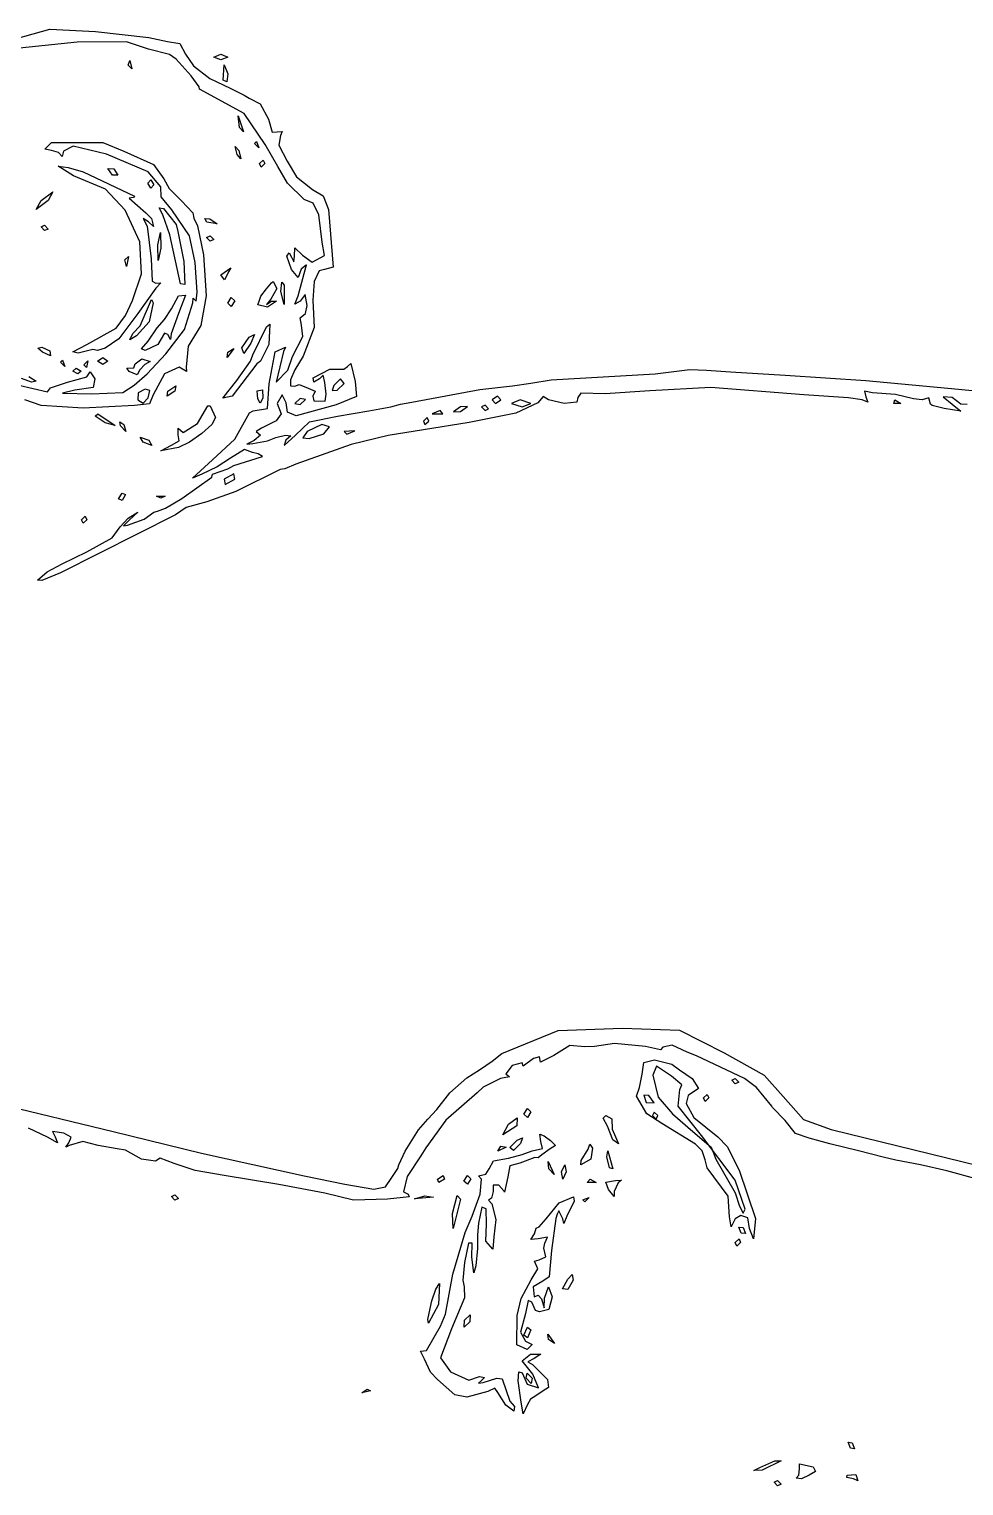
# Model space of a CAD drawing. Extents: x -2 to 136, y 0 to 93.
# Drawn here: x 62.65 to 80.96, y 64.4 to 92.91 of the extents above; entities that cross this region are included whole.
import ezdxf

# ---------------------------------------------------------------- set-up
doc = ezdxf.new("R2010")
doc.units = 0

msp = doc.modelspace()

# ---------------------------------------------------------------- linework, layer by layer
at = {"layer": 'Image'}
for p, q in [((61.813846, 92.563219), (63.056143, 92.91067)), ((63.056143, 92.91067), (63.953354, 92.861881)), ((63.953354, 92.861881), (64.995277, 92.744803)), ((64.995277, 92.744803), (65.357986, 92.671672)), ((65.357986, 92.671672), (65.601578, 92.626352)), ((63.594143, 92.658443), (62.341224, 92.52594)), ((64.559369, 92.66511), (63.594143, 92.658443)), ((64.98626, 92.518664), (64.559369, 92.66511)), ((65.402425, 92.417117), (64.98626, 92.518664)), ((65.532711, 92.321417), (65.402425, 92.417117)), ((65.601578, 92.626352), (65.713273, 92.417778)), ((65.713273, 92.417778), (65.86856, 92.192618)), ((66.265429, 92.36383), (66.403459, 92.418043)), ((66.403459, 92.418043), (66.541495, 92.36383)), ((64.590484, 92.205477), (64.620662, 92.295991)), ((64.663403, 92.132558), (64.590484, 92.205477)), ((64.590484, 92.205477), (64.590484, 92.205477)), ((64.620662, 92.295991), (64.663403, 92.132558)), ((65.822832, 91.999578), (65.532711, 92.321417)), ((65.86856, 92.192618), (66.188004, 91.944598)), ((66.403459, 92.30959), (66.265429, 92.36383)), ((66.265429, 92.36383), (66.265429, 92.36383)), ((66.541495, 92.36383), (66.403459, 92.30959)), ((66.44947, 91.911922), (66.472489, 92.211007)), ((66.472489, 92.211007), (66.541505, 92.038446)), ((65.978235, 91.78397), (65.822832, 91.999578)), ((66.188004, 91.944598), (66.590363, 91.755368)), ((66.449481, 91.911922), (66.44947, 91.911922)), ((66.524019, 91.878902), (66.449481, 91.911922)), ((66.541505, 92.038446), (66.524019, 91.878902)), ((65.989374, 91.738144), (65.978235, 91.78397)), ((66.86204, 91.259751), (65.989374, 91.738144)), ((66.590363, 91.755368), (66.864786, 91.616277)), ((66.864786, 91.616277), (66.961909, 91.559497)), ((66.961909, 91.559497), (67.178478, 91.447572)), ((67.276136, 90.650761), (66.86204, 91.259751)), ((67.178478, 91.447572), (67.337739, 91.149076)), ((66.771809, 90.985961), (66.746277, 91.211677)), ((66.746277, 91.211677), (66.849686, 90.89968)), ((66.771814, 90.985961), (66.771809, 90.985961)), ((66.849686, 90.89968), (66.771814, 90.985961)), ((67.337739, 91.149076), (67.407908, 90.893072)), ((62.956677, 90.560151), (63.089631, 90.691983)), ((63.089631, 90.691983), (64.091554, 90.691983)), ((64.091554, 90.691983), (64.50565, 90.523417)), ((67.063551, 90.672403), (67.102188, 90.711033)), ((67.102188, 90.711033), (67.149313, 90.587287)), ((67.407908, 90.893072), (67.507702, 90.899918)), ((67.507702, 90.899918), (67.606669, 90.907327)), ((67.57331, 90.830942), (67.54062, 90.640276)), ((67.606669, 90.907327), (67.57331, 90.830942)), ((63.090689, 90.534582), (62.956677, 90.560151)), ((63.228725, 90.493625), (63.090689, 90.534582)), ((63.295575, 90.416552), (63.228725, 90.493625)), ((63.3227, 90.520083), (63.295575, 90.416552)), ((63.510762, 90.620955), (63.3227, 90.520083)), ((64.165611, 90.460049), (63.510762, 90.620955)), ((64.981333, 90.117153), (64.165611, 90.460049)), ((64.50565, 90.523417), (65.089015, 90.260557)), ((66.722562, 90.453752), (66.68428, 90.610508)), ((66.68428, 90.610508), (66.756968, 90.532174)), ((66.797902, 90.373901), (66.722562, 90.453752)), ((66.722562, 90.453752), (66.722562, 90.453752)), ((66.756968, 90.532174), (66.797902, 90.373901)), ((67.149313, 90.587287), (67.063551, 90.672403)), ((67.063551, 90.672403), (67.063551, 90.672403)), ((67.524188, 90.220628), (67.276136, 90.650761)), ((67.54062, 90.640276), (67.701969, 90.324318)), ((63.520277, 90.037642), (63.221139, 90.227692)), ((63.221139, 90.227692), (63.412679, 90.205203)), ((63.412679, 90.205203), (63.711819, 90.11924)), ((63.711819, 90.11924), (64.712559, 89.643811)), ((64.281204, 90.052194), (64.194937, 90.185703)), ((64.194937, 90.185703), (64.306676, 90.176707)), ((64.306676, 90.176707), (64.390614, 90.05067)), ((65.230203, 89.822933), (64.981333, 90.117153)), ((65.089015, 90.260557), (65.286668, 89.97954)), ((67.16264, 90.278545), (67.235729, 90.347548)), ((67.193078, 90.209516), (67.16264, 90.278545)), ((67.16264, 90.278545), (67.16264, 90.278545)), ((67.266166, 90.278545), (67.193078, 90.209516)), ((67.235729, 90.347548), (67.266166, 90.278545)), ((67.707808, 89.897995), (67.524188, 90.220628)), ((67.701969, 90.324318), (67.888008, 90.02227)), ((64.146571, 89.778245), (63.520277, 90.037642)), ((64.390614, 90.05067), (64.281197, 90.052247)), ((64.281197, 90.052247), (64.281204, 90.052194)), ((64.977124, 89.895932), (65.034636, 89.960887)), ((65.034636, 89.795443), (64.977124, 89.895932)), ((64.977124, 89.895932), (64.977124, 89.895932)), ((65.034636, 89.960887), (65.092149, 89.860398)), ((65.092149, 89.860398), (65.034636, 89.795443)), ((65.233828, 89.626269), (65.230203, 89.822933)), ((65.286668, 89.97954), (65.390191, 89.794411)), ((68.036442, 89.575628), (67.707808, 89.897995)), ((67.888008, 90.02227), (68.199483, 89.769726)), ((63.021657, 89.553905), (62.790549, 89.381344)), ((62.790549, 89.381344), (62.883622, 89.553905)), ((62.883622, 89.553905), (63.114735, 89.72644)), ((62.883622, 89.553905), (62.883622, 89.553905)), ((63.114735, 89.72644), (63.021657, 89.553905)), ((64.531332, 89.364543), (64.146571, 89.778245)), ((64.695309, 89.616982), (64.609041, 89.603224)), ((64.609041, 89.603224), (64.934915, 89.312394)), ((64.712559, 89.643811), (64.695309, 89.616982)), ((65.445991, 89.371925), (65.233828, 89.626269)), ((65.390191, 89.794411), (65.636063, 89.552847)), ((65.636063, 89.552847), (65.858201, 89.311759)), ((68.212046, 89.503988), (68.036442, 89.575628)), ((68.199483, 89.769726), (68.410387, 89.650931)), ((68.410387, 89.650931), (68.5153, 89.381582)), ((64.819419, 88.747959), (64.531332, 89.364543)), ((64.934915, 89.312394), (65.050263, 89.203227)), ((65.271152, 89.277707), (65.195423, 89.414169)), ((65.195423, 89.414169), (65.281709, 89.40087)), ((65.408783, 88.882949), (65.271152, 89.277707)), ((65.281709, 89.40087), (65.528695, 89.085832)), ((65.794231, 88.861865), (65.445991, 89.371925)), ((65.858201, 89.311759), (65.876643, 89.20881)), ((68.323453, 89.277151), (68.212046, 89.503988)), ((68.390647, 88.74227), (68.323453, 89.277151)), ((68.5153, 89.381582), (68.602395, 88.248744)), ((62.883622, 89.04035), (62.952643, 89.070777)), ((62.952643, 88.967245), (62.883622, 89.04035)), ((62.883622, 89.04035), (62.883622, 89.04035)), ((62.952643, 89.070777), (63.021657, 88.997699)), ((63.021657, 88.997699), (62.952643, 88.967245)), ((64.986435, 89.135785), (64.885105, 89.201348)), ((64.885105, 89.201348), (64.965511, 89.052547)), ((64.965511, 89.052547), (65.042711, 88.415934)), ((65.084641, 89.04835), (64.986435, 89.135785)), ((65.050263, 89.203227), (65.084641, 89.04835)), ((65.528695, 89.085832), (65.563443, 88.947031)), ((65.876643, 89.20881), (65.947821, 89.063395)), ((65.947821, 89.063395), (66.062486, 88.49343)), ((66.131904, 89.134356), (66.093447, 89.206462)), ((66.093447, 89.206462), (66.192465, 89.195342)), ((66.334445, 89.097235), (66.131904, 89.134356)), ((66.131904, 89.134356), (66.131904, 89.134356)), ((66.192465, 89.195342), (66.334445, 89.097235)), ((64.850444, 88.118503), (64.819419, 88.747959)), ((65.16823, 88.687793), (65.225586, 88.929357)), ((65.175291, 88.380665), (65.16823, 88.687793)), ((65.225586, 88.929357), (65.23265, 88.622229)), ((65.612623, 87.927461), (65.408783, 88.882949)), ((65.563443, 88.947031), (65.681828, 88.363414)), ((65.901733, 88.340951), (65.794231, 88.861865)), ((66.127396, 88.833287), (66.19641, 88.863741)), ((66.19641, 88.760209), (66.127396, 88.833287)), ((66.127396, 88.833287), (66.127396, 88.833287)), ((66.19641, 88.863741), (66.265429, 88.790636)), ((66.265429, 88.790636), (66.19641, 88.760209)), ((68.437631, 88.478614), (68.390647, 88.74227)), ((64.527904, 88.392677), (64.594823, 88.459616)), ((64.594823, 88.459616), (64.555058, 88.264592)), ((65.042711, 88.415934), (65.057839, 87.977956)), ((65.23265, 88.622229), (65.175291, 88.380665)), ((66.062486, 88.49343), (66.117627, 87.689865)), ((67.696635, 88.46676), (67.740653, 88.533627)), ((67.786913, 88.203791), (67.696635, 88.46676)), ((67.740653, 88.533627), (67.790999, 88.444006)), ((67.790999, 88.444006), (67.835572, 88.357352)), ((67.835572, 88.357352), (67.847947, 88.468877)), ((67.847947, 88.468877), (67.852816, 88.626859)), ((67.852816, 88.626859), (68.003863, 88.486128)), ((68.003863, 88.486128), (68.193659, 88.350264)), ((68.193659, 88.350264), (68.437631, 88.478614)), ((64.555058, 88.264592), (64.527904, 88.392677)), ((64.527904, 88.392677), (64.527904, 88.392677)), ((64.674174, 87.600965), (64.850444, 88.118503)), ((65.681828, 88.363414), (65.700353, 87.912194)), ((65.943603, 87.759424), (65.901733, 88.340951)), ((66.403459, 88.100524), (66.597848, 88.240092)), ((66.558317, 88.158283), (66.510628, 88.064197)), ((66.597848, 88.240092), (66.558317, 88.158283)), ((67.919456, 88.050968), (67.786913, 88.203791)), ((67.91926, 87.688198), (68.080402, 88.299015)), ((67.978284, 88.210009), (67.919456, 88.050968)), ((68.080402, 88.299015), (67.978284, 88.210009)), ((68.33287, 88.182519), (68.232617, 87.969794)), ((68.436398, 88.205802), (68.33287, 88.182519)), ((68.602395, 88.248744), (68.436398, 88.205802)), ((65.132508, 87.840281), (64.778319, 87.344108)), ((65.057839, 87.977956), (65.134842, 87.938838)), ((65.23019, 87.947834), (65.132508, 87.840281)), ((65.134842, 87.938838), (65.23019, 87.947834)), ((65.700353, 87.912194), (65.612621, 87.927461)), ((65.612621, 87.927461), (65.612623, 87.927461)), ((66.476553, 88.001068), (66.403459, 88.100524)), ((66.403459, 88.100524), (66.403459, 88.100524)), ((66.510628, 88.064197), (66.476553, 88.001068)), ((67.189988, 87.684256), (67.296681, 87.827263)), ((67.296681, 87.827263), (67.394531, 87.947701)), ((67.502181, 87.836497), (67.386938, 87.628059)), ((67.394531, 87.947701), (67.428036, 87.973101)), ((67.428036, 87.973101), (67.502181, 87.836497)), ((67.581589, 87.776781), (67.597289, 87.956552)), ((67.597289, 87.956552), (67.645753, 87.897563)), ((67.645753, 87.897563), (67.645753, 87.517966)), ((68.232617, 87.969794), (68.209228, 87.607897)), ((64.540017, 87.306379), (64.674174, 87.600965)), ((64.824311, 87.103867), (65.045765, 87.621497)), ((65.083126, 87.552467), (65.001906, 87.184164)), ((65.045765, 87.621497), (65.083126, 87.552467)), ((65.437234, 87.438829), (65.575261, 87.6905)), ((65.575261, 87.6905), (65.713297, 87.7032)), ((65.713297, 87.7032), (65.575261, 87.345325)), ((65.693646, 87.034043), (65.856188, 87.552361)), ((65.856188, 87.552361), (65.860956, 87.645753)), ((65.860956, 87.645753), (65.919817, 87.586863)), ((65.919817, 87.586863), (65.943603, 87.759424)), ((66.117627, 87.689865), (66.010268, 87.110481)), ((66.541495, 87.548393), (66.610509, 87.655999)), ((66.610509, 87.483464), (66.541495, 87.548393)), ((66.541495, 87.548393), (66.541495, 87.548393)), ((66.610509, 87.655999), (66.679528, 87.591043)), ((66.679528, 87.591043), (66.610509, 87.483464)), ((67.130576, 87.514023), (67.156399, 87.586969)), ((67.156399, 87.586969), (67.189988, 87.684256)), ((67.386938, 87.628059), (67.300914, 87.519411)), ((67.300914, 87.519411), (67.398156, 87.588107)), ((67.496272, 87.588107), (67.322109, 87.466464)), ((67.398156, 87.588107), (67.496272, 87.588107)), ((67.645753, 87.517966), (67.581589, 87.776781)), ((67.581589, 87.776781), (67.581589, 87.776781)), ((67.855247, 87.530427), (67.91926, 87.688198)), ((67.956323, 87.586254), (67.855247, 87.530427)), ((68.055565, 87.716879), (67.956323, 87.586254)), ((68.098214, 87.498413), (68.055565, 87.716879)), ((68.209228, 87.607897), (68.234733, 87.067751)), ((64.355603, 87.057862), (64.540017, 87.306379)), ((64.778319, 87.344108), (64.410138, 86.846295)), ((65.299198, 87.225892), (65.437234, 87.438829)), ((65.575261, 87.345325), (65.432381, 86.94636)), ((67.322109, 87.466464), (67.130562, 87.515161)), ((67.130562, 87.515161), (67.130576, 87.514023)), ((67.959604, 87.259362), (68.063067, 87.342706)), ((67.986763, 87.116011), (67.959604, 87.259362)), ((68.063067, 87.342706), (68.098214, 87.498413)), ((63.780838, 86.736917), (64.355603, 87.057862)), ((64.68467, 86.950779), (64.824311, 87.103867)), ((65.001906, 87.184164), (64.754342, 86.906488)), ((64.979214, 86.802692), (65.161163, 87.062168)), ((65.161163, 87.062168), (65.299198, 87.225892)), ((65.3294, 86.552714), (65.693646, 87.034043)), ((66.010268, 87.110481), (65.768357, 86.706675)), ((67.031164, 86.534352), (67.300676, 87.082092)), ((67.300676, 87.082092), (67.362837, 87.134796)), ((67.362837, 87.134796), (67.345777, 86.739893)), ((68.009195, 86.892643), (67.986763, 87.116011)), ((68.234733, 87.067751), (68.019598, 86.507232)), ((62.822737, 86.668621), (62.896798, 86.687625)), ((62.896798, 86.687625), (63.058995, 86.616214)), ((63.504564, 86.592087), (63.780844, 86.736837)), ((63.780844, 86.736837), (63.780838, 86.736917)), ((64.410138, 86.846295), (64.143179, 86.667384)), ((64.623502, 86.832262), (64.68467, 86.950779)), ((64.754342, 86.906488), (64.623502, 86.832262)), ((64.68467, 86.950779), (64.68467, 86.950779)), ((64.853015, 86.653768), (64.979214, 86.802639)), ((65.169598, 86.73559), (64.922017, 86.620685)), ((64.979214, 86.802639), (64.979214, 86.802692)), ((65.304048, 86.959219), (65.169598, 86.73559)), ((65.368212, 86.931279), (65.304048, 86.959219)), ((65.419885, 86.834045), (65.368212, 86.931279)), ((65.432381, 86.94636), (65.419885, 86.834045)), ((65.768357, 86.706675), (65.725799, 86.29464)), ((66.817558, 86.673231), (66.958657, 86.882781)), ((66.991392, 86.761364), (66.858298, 86.56212)), ((66.958657, 86.882781), (67.066606, 86.931352)), ((67.066606, 86.931352), (66.991392, 86.761364)), ((67.345777, 86.739893), (67.181458, 86.41357)), ((67.469147, 86.591131), (67.669213, 86.687092)), ((67.669213, 86.687092), (67.632119, 86.602773)), ((67.808956, 86.503501), (68.009195, 86.892643)), ((62.913096, 86.584808), (62.822737, 86.668621)), ((63.067411, 86.514657), (62.913088, 86.584808)), ((62.913088, 86.584808), (62.913096, 86.584808)), ((63.058995, 86.616214), (63.067411, 86.514657)), ((63.267653, 86.393514), (63.306288, 86.432143)), ((63.306288, 86.432143), (63.353412, 86.308398)), ((63.608298, 86.568007), (63.504564, 86.592087)), ((63.90162, 86.64172), (63.608298, 86.568007)), ((63.722172, 86.341286), (63.799814, 86.418941)), ((63.799814, 86.418941), (63.777378, 86.286067)), ((63.987893, 86.617113), (63.90162, 86.64172)), ((63.987888, 86.413755), (64.091414, 86.482758)), ((64.091414, 86.344725), (63.987888, 86.413755)), ((63.987888, 86.413755), (63.987888, 86.413755)), ((64.143179, 86.667384), (63.987893, 86.617113)), ((64.091414, 86.482758), (64.194937, 86.413755)), ((64.194937, 86.413755), (64.091414, 86.344725)), ((64.729831, 86.359171), (64.859398, 86.458205)), ((64.922017, 86.620685), (64.853015, 86.653768)), ((64.859398, 86.458205), (65.023138, 86.406452)), ((65.023138, 86.406452), (64.919612, 86.344725)), ((64.964654, 86.164359), (65.3294, 86.552714)), ((66.661764, 86.66159), (66.528972, 86.482785)), ((66.528972, 86.482785), (66.542863, 86.587983)), ((66.542863, 86.587983), (66.542876, 86.587983)), ((66.542876, 86.587983), (66.661764, 86.66159)), ((66.717083, 86.033972), (66.987788, 86.41357)), ((66.858298, 86.56212), (66.817558, 86.673231)), ((66.817558, 86.673231), (66.817558, 86.673231)), ((66.987788, 86.41357), (67.031164, 86.534352)), ((67.181458, 86.41357), (67.11088, 86.357954)), ((67.351227, 85.96997), (67.469147, 86.591131)), ((67.632119, 86.602773), (67.487334, 86.001085)), ((67.718619, 86.238072), (67.808956, 86.503501)), ((68.019598, 86.507232), (67.852779, 86.239077)), ((63.353412, 86.308398), (63.267653, 86.393514)), ((63.267653, 86.393514), (63.267653, 86.393514)), ((63.50477, 86.218069), (63.569717, 86.27559)), ((63.605261, 86.160549), (63.50477, 86.218069)), ((63.50477, 86.218069), (63.50477, 86.218069)), ((63.569717, 86.27559), (63.670203, 86.218069)), ((63.670203, 86.218069), (63.605261, 86.160549)), ((63.777378, 86.286067), (63.722164, 86.341286)), ((63.722164, 86.341286), (63.722172, 86.341286)), ((63.780838, 86.103002), (63.844076, 86.202935)), ((63.844076, 86.202935), (63.938847, 86.068553)), ((64.567331, 86.2768), (64.70377, 86.281067)), ((64.609036, 86.206692), (64.567331, 86.2768)), ((64.609039, 86.206692), (64.609036, 86.206692)), ((64.767597, 86.143659), (64.609039, 86.206692)), ((64.70377, 86.281067), (64.729831, 86.359171)), ((64.706887, 85.943326), (64.964654, 86.164359)), ((64.816088, 86.24122), (64.767597, 86.143659)), ((64.919612, 86.344725), (64.816088, 86.24122)), ((65.301943, 86.166555), (65.080539, 85.749757)), ((65.587054, 86.290935), (65.301943, 86.166555)), ((65.733979, 86.208025), (65.587054, 86.290935)), ((65.725799, 86.29464), (65.733979, 86.208025)), ((67.11088, 86.357954), (66.625783, 85.727188)), ((67.487334, 86.001085), (67.718619, 86.238072)), ((67.852779, 86.239077), (67.766511, 86.048604)), ((68.210193, 86.086042), (68.540423, 86.258025)), ((68.40957, 86.137795), (68.335902, 86.068765)), ((68.438378, 85.996455), (68.40957, 86.137795)), ((68.540423, 86.258025), (68.813347, 86.253894)), ((68.813347, 86.253894), (68.888031, 86.310329)), ((68.888031, 86.310329), (68.953687, 86.3687)), ((68.953687, 86.3687), (69.037095, 86.013944)), ((72.873728, 86.049027), (74.913054, 86.164385)), ((74.913054, 86.164385), (75.590448, 86.246142)), ((75.590448, 86.246142), (75.91493, 86.237939)), ((75.91493, 86.237939), (76.384025, 86.201057)), ((76.384025, 86.201057), (77.453781, 86.135519)), ((77.453781, 86.135519), (79.033442, 86.03347)), ((62.452425, 85.939993), (63.013922, 85.814322)), ((62.697905, 86.000079), (62.500317, 86.074692)), ((62.642068, 86.111469), (62.787834, 86.01941)), ((62.787834, 86.01941), (62.697905, 86.000079)), ((63.013922, 85.814322), (63.067062, 85.892447)), ((63.067062, 85.892447), (63.403413, 85.999471)), ((63.546537, 85.845245), (63.307431, 85.786429)), ((63.403413, 85.999471), (63.780838, 86.103002)), ((63.903801, 85.897319), (63.546537, 85.845245)), ((63.938847, 86.068553), (63.903801, 85.897319)), ((64.487394, 85.799737), (64.706887, 85.943326)), ((64.923683, 85.861438), (64.785245, 85.79296)), ((65.016547, 85.835595), (64.923683, 85.861438)), ((64.981243, 85.694539), (65.016547, 85.835595)), ((65.368212, 85.826936), (65.523147, 85.930441)), ((65.523147, 85.930441), (65.50624, 85.826936)), ((66.447033, 85.686876), (66.717083, 86.033972)), ((66.717083, 86.033972), (66.717083, 86.033972)), ((67.113496, 85.827829), (67.218084, 85.851384)), ((67.127014, 85.674616), (67.113496, 85.827829)), ((67.218084, 85.851384), (67.229805, 85.688903)), ((67.319548, 85.486391), (67.351227, 85.96997)), ((67.766511, 86.048604), (67.766511, 85.92552)), ((67.766511, 85.92552), (67.852779, 85.921022)), ((67.852779, 85.921022), (67.939051, 85.954015)), ((67.939051, 85.954015), (68.117917, 85.886097)), ((68.117917, 85.886097), (68.254196, 85.822395)), ((68.227444, 85.999762), (68.210193, 86.086042)), ((68.335902, 86.068765), (68.227444, 85.999762)), ((68.469993, 85.76296), (68.438378, 85.996455)), ((68.615614, 85.937056), (68.582853, 85.836054)), ((68.582853, 85.836054), (68.682201, 85.841594)), ((68.747998, 86.064194), (68.615614, 85.937056)), ((68.682201, 85.841594), (68.819036, 85.972854)), ((68.819036, 85.972854), (68.747998, 86.064194)), ((68.819036, 85.972854), (68.819036, 85.972854)), ((69.037095, 86.013944), (69.060589, 85.717531)), ((70.147584, 85.612068), (71.476145, 85.855723)), ((71.476145, 85.855723), (72.114552, 85.929092)), ((72.114552, 85.929092), (72.476888, 85.982511)), ((72.476888, 85.982511), (72.873728, 86.049027)), ((74.807179, 85.82773), (73.931872, 85.769786)), ((75.999239, 85.896819), (74.807179, 85.82773)), ((77.819329, 85.753065), (75.999239, 85.896819)), ((79.033442, 86.03347), (80.853194, 85.86374)), ((80.853194, 85.86374), (81.1806, 85.831963)), ((62.883622, 85.545658), (62.563757, 85.651941)), ((62.883751, 85.545102), (62.883622, 85.545658)), ((63.711949, 85.489514), (62.883751, 85.545102)), ((63.307431, 85.786429), (63.874054, 85.76976)), ((64.712689, 85.544044), (63.711949, 85.489514)), ((63.874054, 85.76976), (64.487394, 85.799737)), ((65.011325, 85.578142), (64.712689, 85.544044)), ((64.785245, 85.79296), (64.781576, 85.654375)), ((64.781576, 85.654375), (64.88716, 85.589714)), ((64.88716, 85.589714), (64.981243, 85.694539)), ((64.981243, 85.694539), (64.981243, 85.694539)), ((65.080539, 85.749757), (65.011325, 85.578142)), ((65.50624, 85.826936), (65.351305, 85.723405)), ((65.351305, 85.723405), (65.368212, 85.826936)), ((65.368212, 85.826936), (65.368212, 85.826936)), ((66.625783, 85.727188), (66.447033, 85.686876)), ((67.17774, 85.590201), (67.127012, 85.674616)), ((67.127012, 85.674616), (67.127014, 85.674616)), ((67.229805, 85.688903), (67.17774, 85.590201)), ((67.604436, 85.751266), (67.50772, 85.583493)), ((67.50772, 85.583493), (67.586042, 85.3786)), ((67.682313, 85.598151), (67.604436, 85.751266)), ((67.711115, 85.412548), (67.682313, 85.598151)), ((67.956329, 85.679299), (67.852802, 85.580107)), ((67.852802, 85.580107), (67.956329, 85.560263)), ((68.663633, 85.555739), (67.88053, 85.343771)), ((68.059852, 85.659455), (67.956329, 85.679299)), ((67.956329, 85.560263), (68.059852, 85.659455)), ((68.059852, 85.659455), (68.059852, 85.659455)), ((68.254196, 85.822395), (68.20733, 85.729543)), ((68.20733, 85.729543), (68.226592, 85.631939)), ((68.226592, 85.631939), (68.448024, 85.630824)), ((68.448024, 85.630824), (68.469993, 85.76296)), ((69.060589, 85.717531), (68.663633, 85.555739)), ((69.73303, 85.516633), (69.923276, 85.572354)), ((69.923276, 85.572354), (70.147584, 85.612068)), ((71.57969, 85.550712), (71.510676, 85.520258)), ((71.648709, 85.477607), (71.57969, 85.550712)), ((71.825323, 85.723246), (71.717725, 85.654216)), ((71.717725, 85.654216), (71.78267, 85.585213)), ((71.78267, 85.585213), (71.890262, 85.654216)), ((71.890262, 85.654216), (71.825323, 85.723246)), ((71.890262, 85.654216), (71.890262, 85.654216)), ((72.265782, 85.654216), (72.097312, 85.585213)), ((72.097312, 85.585213), (72.308436, 85.516184)), ((72.614939, 85.598707), (72.18359, 85.396195)), ((72.476906, 85.585213), (72.265782, 85.654216)), ((72.308436, 85.516184), (72.476906, 85.585213)), ((72.476906, 85.585213), (72.476906, 85.585213)), ((72.718465, 85.722717), (72.614939, 85.598707)), ((72.821989, 85.653687), (72.718465, 85.722717)), ((73.1304, 85.584684), (72.821989, 85.653687)), ((73.373604, 85.605884), (73.1304, 85.584684)), ((73.394832, 85.699275), (73.373604, 85.605884)), ((73.452203, 85.788158), (73.394832, 85.699275)), ((73.931872, 85.769786), (73.452203, 85.788158)), ((78.696686, 85.690835), (77.819329, 85.753065)), ((78.967072, 85.652311), (78.696686, 85.690835)), ((79.078126, 85.608497), (78.967072, 85.652311)), ((79.166279, 85.793228), (79.006708, 85.821175)), ((79.006708, 85.821175), (79.038869, 85.712636)), ((79.038869, 85.712636), (79.078126, 85.608497)), ((79.614943, 85.758436), (79.166279, 85.793228)), ((79.585595, 85.585372), (79.602846, 85.653343)), ((79.723628, 85.585372), (79.585595, 85.585372)), ((79.585595, 85.585372), (79.585595, 85.585372)), ((79.602846, 85.653343), (79.723628, 85.585372)), ((79.971688, 85.671838), (79.614943, 85.758436)), ((80.136277, 85.651465), (79.971688, 85.671838)), ((80.269172, 85.692396), (80.136277, 85.651465)), ((80.300737, 85.569365), (80.269172, 85.692396)), ((80.333995, 85.5437), (80.300737, 85.569365)), ((80.567063, 85.485333), (80.333995, 85.5437)), ((80.723831, 85.699063), (80.551831, 85.714938)), ((80.551831, 85.714938), (80.724371, 85.572302)), ((80.896371, 85.569709), (80.723831, 85.699063)), ((80.724371, 85.572302), (80.896908, 85.43575)), ((81.017691, 85.565475), (80.896371, 85.569709)), ((63.943799, 85.334706), (63.997701, 85.378177)), ((64.141954, 85.206939), (63.943799, 85.334706)), ((63.997701, 85.378177), (64.332859, 85.153864)), ((65.949043, 85.193339), (66.152785, 85.538435)), ((66.152785, 85.538435), (66.199003, 85.534466)), ((66.199003, 85.534466), (66.298558, 85.311687)), ((66.298558, 85.311687), (66.227313, 85.171061)), ((66.680071, 84.883784), (66.969159, 85.398312)), ((66.969159, 85.398312), (67.040765, 85.441915)), ((67.040765, 85.441915), (67.319548, 85.486391)), ((67.586042, 85.3786), (67.488882, 85.240567)), ((67.88053, 85.343771), (67.711115, 85.412548)), ((68.141813, 85.223985), (68.691779, 85.333859)), ((68.691779, 85.333859), (69.301675, 85.441545)), ((69.301675, 85.441545), (69.73303, 85.516633)), ((70.444994, 85.309227), (70.371905, 85.240197)), ((70.475429, 85.240197), (70.444994, 85.309227)), ((70.699731, 85.446201), (70.544442, 85.37823)), ((70.544442, 85.37823), (70.751492, 85.37823)), ((70.751492, 85.37823), (70.699731, 85.446201)), ((70.751492, 85.37823), (70.751492, 85.37823)), ((71.096577, 85.516157), (70.958541, 85.416674)), ((70.958541, 85.416674), (71.096577, 85.427257)), ((71.23461, 85.52674), (71.096577, 85.516157)), ((71.096577, 85.427257), (71.23461, 85.52674)), ((71.23461, 85.52674), (71.23461, 85.52674)), ((72.18359, 85.396195), (71.269119, 85.213236)), ((71.510676, 85.520258), (71.57969, 85.44718)), ((71.57969, 85.44718), (71.648709, 85.477607)), ((71.648709, 85.477607), (71.648709, 85.477607)), ((80.896908, 85.43575), (80.567063, 85.485333)), ((64.332859, 85.153864), (64.141954, 85.206939)), ((64.141954, 85.206939), (64.141954, 85.206939)), ((64.442299, 85.146402), (64.426528, 85.222314)), ((64.426528, 85.222314), (64.503928, 85.172596)), ((64.547401, 85.03324), (64.442299, 85.146535)), ((64.442299, 85.146535), (64.442299, 85.146402)), ((64.503928, 85.172596), (64.547401, 85.03324)), ((65.571835, 84.970508), (65.567073, 85.102111)), ((65.567073, 85.102111), (65.666209, 85.015857)), ((65.666209, 85.015857), (65.949043, 85.193339)), ((66.030207, 84.998527), (65.789164, 84.825966)), ((66.227313, 85.171061), (66.030207, 84.998527)), ((67.203513, 85.102534), (67.095614, 85.033697)), ((67.095614, 85.033697), (67.179886, 84.961406)), ((67.488882, 85.240567), (67.203513, 85.102534)), ((67.86719, 84.96556), (68.141813, 85.223985)), ((68.094361, 85.033161), (68.008669, 84.914036)), ((68.381127, 85.171194), (68.094361, 85.033161)), ((68.13543, 84.897324), (68.422188, 84.991198)), ((68.535554, 85.127967), (68.381127, 85.171194)), ((68.422188, 84.991198), (68.535554, 85.127967)), ((68.422188, 84.991198), (68.422188, 84.991198)), ((69.026085, 85.047845), (68.819904, 85.035145)), ((68.819904, 85.035145), (68.871667, 84.981858)), ((68.871667, 84.981858), (69.026085, 85.047819)), ((69.026085, 85.047819), (69.026085, 85.047845)), ((70.371908, 85.069171), (69.681746, 84.956061)), ((70.371905, 85.240197), (70.40234, 85.171194)), ((71.269119, 85.213236), (70.371908, 85.069171)), ((70.40234, 85.171194), (70.475429, 85.240197)), ((70.475429, 85.240197), (70.475429, 85.240197)), ((64.887097, 84.823373), (64.823121, 84.925105)), ((64.823121, 84.925105), (64.99366, 84.862055)), ((65.056319, 84.762615), (64.887097, 84.823373)), ((64.887097, 84.823373), (64.887097, 84.823373)), ((64.99366, 84.862055), (65.056319, 84.762615)), ((65.575251, 84.722461), (65.230174, 84.65703)), ((65.230184, 84.657109), (65.436234, 84.767043)), ((65.436234, 84.767043), (65.592019, 84.849735)), ((65.592019, 84.849735), (65.571835, 84.970508)), ((65.789164, 84.825966), (65.575251, 84.722461)), ((66.238611, 84.480579), (66.680071, 84.883784)), ((67.059109, 84.860706), (66.914257, 84.784757)), ((66.914257, 84.784757), (67.028661, 84.798978)), ((67.028661, 84.798978), (67.31998, 84.851657)), ((67.179886, 84.961406), (67.059109, 84.860706)), ((67.31998, 84.851657), (67.482709, 84.916506)), ((67.482709, 84.916506), (67.670441, 84.964502)), ((67.645735, 84.760085), (67.86719, 84.96556)), ((67.676183, 84.863193), (67.645735, 84.760085)), ((67.670441, 84.964502), (67.774445, 84.950846)), ((67.774445, 84.950846), (67.676183, 84.863193)), ((68.957074, 84.782759), (67.875176, 84.395675)), ((68.008669, 84.914036), (68.13543, 84.897324)), ((69.681746, 84.956061), (68.957074, 84.782759)), ((65.230174, 84.65703), (65.230184, 84.657109)), ((65.851325, 84.118471), (66.238611, 84.480579)), ((66.597602, 84.515081), (66.331302, 84.342546)), ((66.866148, 84.680921), (66.597602, 84.515081)), ((66.662264, 84.369481), (67.219319, 84.547069)), ((67.024599, 84.620782), (66.866148, 84.680921)), ((67.137547, 84.597234), (67.024599, 84.620782)), ((67.219319, 84.547069), (67.137547, 84.597234)), ((65.644286, 83.722761), (66.226607, 84.142469)), ((66.033173, 84.199513), (65.851325, 84.118471)), ((66.331302, 84.342546), (66.033173, 84.199513)), ((66.226607, 84.142469), (66.243037, 84.198031)), ((66.243037, 84.198031), (66.541487, 84.301562)), ((66.661906, 84.204963), (66.472465, 84.101432)), ((66.541487, 84.301562), (66.662264, 84.369481)), ((66.679528, 84.101432), (66.661906, 84.204963)), ((67.565389, 84.291032), (66.6969, 83.859629)), ((67.656762, 84.301086), (67.565389, 84.291032)), ((67.875176, 84.395675), (67.656762, 84.301086)), ((66.6969, 83.859629), (66.131873, 83.658652)), ((66.472465, 84.101432), (66.49006, 83.997927)), ((66.49006, 83.997927), (66.679504, 84.101432)), ((66.679504, 84.101432), (66.679528, 84.101432)), ((64.401987, 83.713659), (64.471, 83.825313)), ((64.401987, 83.713632), (64.401987, 83.713659)), ((64.471, 83.687174), (64.401987, 83.713632)), ((64.471, 83.825313), (64.540017, 83.798855)), ((64.540017, 83.798855), (64.471, 83.687174)), ((65.143912, 83.767502), (65.316452, 83.767502)), ((65.230184, 83.732682), (65.143912, 83.767502)), ((65.143912, 83.767502), (65.143912, 83.767502)), ((65.316452, 83.767502), (65.230184, 83.732682)), ((65.321053, 83.531255), (65.644286, 83.722761)), ((66.131873, 83.658652), (65.727608, 83.54586)), ((65.516087, 83.401239), (63.263221, 82.270914)), ((63.677315, 83.307709), (63.750403, 83.376712)), ((63.707745, 83.23868), (63.677315, 83.307709)), ((63.677315, 83.307709), (63.677315, 83.307709)), ((63.780838, 83.307709), (63.707745, 83.23868)), ((63.750403, 83.376712), (63.780838, 83.307709)), ((64.434964, 83.171661), (64.592378, 83.338269)), ((64.609041, 83.299851), (64.496559, 83.186229)), ((64.574532, 83.19931), (64.902355, 83.321044)), ((64.592378, 83.338269), (64.781579, 83.453442)), ((64.781579, 83.453442), (64.609041, 83.299851)), ((64.902355, 83.321044), (65.092154, 83.456087)), ((65.092154, 83.456087), (65.165764, 83.476989)), ((65.165764, 83.476989), (65.321053, 83.531255)), ((65.727608, 83.54586), (65.516087, 83.401239)), ((64.275899, 82.953876), (64.434964, 83.171661)), ((64.496559, 83.186229), (64.574532, 83.19931)), ((63.780844, 82.681838), (64.275899, 82.953876)), ((63.004409, 82.286789), (63.297726, 82.44628)), ((63.297726, 82.44628), (63.780844, 82.681838)), ((62.814613, 82.126981), (63.004409, 82.286789)), ((62.900886, 82.116398), (62.814613, 82.126981)), ((63.263221, 82.270914), (62.900886, 82.116398)), ((71.90701, 72.856945), (73.008512, 73.312372)), ((73.008512, 73.312372), (74.273002, 73.352589)), ((74.273002, 73.352589), (75.38551, 73.317082)), ((75.38551, 73.317082), (76.260531, 72.873138)), ((73.241631, 73.017018), (72.925515, 72.818845)), ((73.534953, 72.988946), (73.241631, 73.017018)), ((74.116046, 73.054748), (73.719206, 72.994767)), ((74.720112, 72.998365), (74.116046, 73.054748)), ((75.012643, 72.930711), (74.720112, 72.998365)), ((75.243947, 73.021357), (75.058011, 72.982067)), ((75.540034, 72.886367), (75.243947, 73.021357)), ((71.467305, 72.540081), (71.717503, 72.712351)), ((71.717503, 72.712351), (71.90701, 72.856945)), ((72.528058, 72.762648), (72.324627, 72.615014)), ((72.645898, 72.79715), (72.528058, 72.762648)), ((72.665544, 72.68958), (72.645898, 72.79715)), ((72.925515, 72.818845), (72.665544, 72.68958)), ((73.719206, 72.994767), (73.534953, 72.988946)), ((74.686257, 72.68158), (74.898378, 72.735872)), ((74.898378, 72.735872), (75.234658, 72.649618)), ((75.058011, 72.982067), (75.012643, 72.930711)), ((75.717231, 72.817231), (75.540034, 72.886367)), ((76.661003, 72.367546), (75.717231, 72.817231)), ((76.260531, 72.873138), (77.047688, 72.434152)), ((71.220521, 72.384135), (71.467305, 72.540081)), ((72.109289, 72.627181), (71.983859, 72.458563)), ((71.983859, 72.458563), (72.059893, 72.402359)), ((72.304946, 72.678934), (72.109289, 72.627181)), ((72.324627, 72.615014), (72.304946, 72.678934)), ((74.602479, 72.197499), (74.654242, 72.456314)), ((74.654242, 72.456314), (74.686257, 72.68158)), ((74.93506, 72.611597), (74.863903, 72.438163)), ((74.863903, 72.438163), (74.968863, 72.004237)), ((75.231218, 72.417076), (74.93506, 72.611597)), ((75.234658, 72.649618), (75.387044, 72.542594)), ((75.387044, 72.542594), (75.637408, 72.36834)), ((77.047688, 72.434152), (77.415636, 72.018799)), ((70.889255, 72.090819), (71.220521, 72.384135)), ((71.541814, 72.200356), (71.425411, 72.090819)), ((71.879086, 72.36834), (71.541814, 72.200356)), ((72.059893, 72.402359), (71.879086, 72.36834)), ((74.547387, 72.025493), (74.602479, 72.197499)), ((75.429541, 72.246222), (75.231218, 72.417076)), ((75.362443, 71.831428), (75.392235, 72.154742)), ((75.392235, 72.154742), (75.429541, 72.246222)), ((75.760533, 72.172092), (75.55448, 72.039701)), ((75.637408, 72.36834), (75.760533, 72.172092)), ((76.410835, 72.338548), (76.479849, 72.369001)), ((76.479849, 72.26547), (76.410835, 72.338548)), ((76.410835, 72.338548), (76.410835, 72.338548)), ((76.479849, 72.369001), (76.548863, 72.295897)), ((76.548863, 72.295897), (76.479849, 72.26547)), ((76.893958, 72.194985), (76.661003, 72.367546)), ((77.194104, 71.827109), (76.893958, 72.194985)), ((61.951919, 71.897223), (64.298482, 71.332233)), ((70.631916, 71.763662), (70.889255, 72.090819)), ((71.425411, 72.090819), (70.810373, 71.551648)), ((74.746877, 71.679902), (74.547387, 72.025493)), ((74.788944, 72.034833), (74.68542, 72.041448)), ((74.68542, 72.041448), (74.731431, 71.898493)), ((74.731431, 71.898493), (74.89247, 71.891879)), ((74.89247, 71.891879), (74.788944, 72.034833)), ((74.89247, 71.891879), (74.89247, 71.891879)), ((74.968863, 72.004237), (75.248445, 71.67717)), ((75.55448, 72.039701), (75.519544, 71.882253)), ((75.519544, 71.882253), (75.667284, 71.607813)), ((75.8587, 71.989457), (75.931789, 72.05846)), ((75.889138, 71.920427), (75.8587, 71.989457)), ((75.8587, 71.989457), (75.8587, 71.989457)), ((75.962226, 71.989457), (75.889138, 71.920427)), ((75.931789, 72.05846), (75.962226, 71.989457)), ((77.415636, 72.018799), (77.816877, 71.56923)), ((70.277997, 71.36348), (70.459278, 71.57385)), ((70.459278, 71.57385), (70.631916, 71.763662)), ((72.035841, 71.473891), (72.205901, 71.603189)), ((72.205901, 71.603189), (72.202936, 71.441479)), ((72.338863, 71.674921), (72.407879, 71.7825)), ((72.407879, 71.609966), (72.338863, 71.674921)), ((72.338863, 71.674921), (72.338863, 71.674921)), ((72.407879, 71.7825), (72.476898, 71.717572)), ((72.476898, 71.717572), (72.407879, 71.609966)), ((73.891732, 71.591815), (73.943495, 71.643594)), ((73.979968, 71.43759), (73.891732, 71.591815)), ((73.943495, 71.643594), (74.05975, 71.583325)), ((74.05975, 71.583325), (74.067151, 71.375915)), ((75.040697, 71.490639), (74.746877, 71.679902)), ((74.8884, 71.714397), (74.857965, 71.645367)), ((74.857965, 71.645367), (74.931054, 71.576364)), ((74.961489, 71.645367), (74.8884, 71.714397)), ((74.931054, 71.576364), (74.961489, 71.645367)), ((74.961489, 71.645367), (74.961489, 71.645367)), ((75.248445, 71.67717), (75.646709, 71.33218)), ((75.819299, 71.252805), (75.362443, 71.831428)), ((75.667284, 71.607813), (76.135015, 71.231268)), ((77.206433, 71.799619), (77.194104, 71.827109)), ((77.453096, 71.550567), (77.206433, 71.799619)), ((63.011995, 71.223674), (62.638549, 71.396209)), ((63.33015, 71.298499), (63.107337, 71.330123)), ((63.107337, 71.330123), (63.159682, 71.228675)), ((63.47143, 71.218975), (63.33015, 71.298499)), ((64.298482, 71.332233), (66.023888, 70.911096)), ((70.014647, 70.950784), (70.277997, 71.36348)), ((70.810373, 71.551648), (70.420985, 71.012617)), ((71.924767, 71.26958), (72.035841, 71.473891)), ((72.202936, 71.441479), (71.924767, 71.26958)), ((74.081343, 71.172345), (73.979968, 71.43759)), ((74.067151, 71.375915), (74.136403, 71.228622)), ((75.702086, 71.087838), (75.040697, 71.490639)), ((75.646709, 71.33218), (76.005541, 71.024232)), ((77.658922, 71.295188), (77.453096, 71.550567)), ((77.926266, 71.202746), (77.658922, 71.295188)), ((77.816877, 71.56923), (78.354837, 71.371656)), ((78.354837, 71.371656), (83.317041, 70.155817)), ((63.203505, 71.11165), (63.011995, 71.223674)), ((63.159682, 71.228675), (63.203505, 71.11165)), ((63.367258, 71.026858), (63.425993, 71.110777)), ((63.435756, 71.058151), (63.367258, 71.026858)), ((63.425993, 71.110777), (63.47143, 71.218975)), ((63.705729, 71.138694), (63.435756, 71.058151)), ((64.005123, 71.057887), (63.705729, 71.138694)), ((64.376288, 70.995498), (64.005123, 71.057887)), ((70.420985, 71.012617), (70.322751, 70.855745)), ((71.826408, 70.946339), (71.890654, 71.048812)), ((71.99378, 71.025528), (71.826408, 70.946259)), ((71.890654, 71.048812), (71.99378, 71.025528)), ((71.924767, 71.26958), (71.924767, 71.26958)), ((72.0628, 71.021057), (72.206058, 71.164328)), ((72.138165, 70.95974), (72.0628, 71.021057)), ((72.0628, 71.021057), (72.0628, 71.021057)), ((72.272646, 71.097733), (72.138165, 70.95974)), ((72.206058, 71.164328), (72.314805, 71.206486)), ((72.314805, 71.206486), (72.272646, 71.097733)), ((72.503986, 70.953006), (72.70205, 71.001587)), ((72.673523, 71.138135), (72.649049, 71.282518)), ((72.649049, 71.282518), (72.733655, 71.246349)), ((72.70205, 71.001587), (72.673523, 71.138135)), ((72.733655, 71.246349), (72.862237, 71.160069)), ((72.960011, 71.058707), (72.856932, 70.9969)), ((72.862237, 71.160069), (72.960011, 71.058707)), ((73.599167, 70.989227), (73.632453, 71.086627)), ((73.632453, 71.086627), (73.681722, 71.005632)), ((73.681722, 71.005632), (73.651934, 70.788908)), ((74.191317, 71.094055), (74.081343, 71.172345)), ((74.081343, 71.172345), (74.081343, 71.172345)), ((74.136403, 71.228622), (74.191317, 71.094055)), ((75.833557, 70.955202), (75.702086, 71.087838)), ((76.477385, 70.38357), (75.819299, 71.252805)), ((76.005541, 71.024232), (76.042985, 70.926415)), ((76.135015, 71.231268), (76.323229, 71.041483)), ((76.323229, 71.041483), (76.557448, 70.575631)), ((78.329064, 71.092944), (77.926266, 71.202746)), ((78.890581, 70.957451), (78.329064, 71.092944)), ((64.540017, 70.966579), (64.376288, 70.995498)), ((64.852476, 70.790129), (64.540017, 70.966579)), ((65.124465, 70.749118), (64.852476, 70.790129)), ((65.220169, 70.811692), (65.124465, 70.749118)), ((65.488338, 70.708928), (65.220169, 70.811692)), ((66.023888, 70.911096), (68.037328, 70.464242)), ((69.887948, 70.678051), (70.014647, 70.950784)), ((70.322751, 70.855745), (70.055345, 70.45133)), ((71.662321, 70.604762), (71.74232, 70.757046)), ((71.74232, 70.757046), (72.041485, 70.813941)), ((71.826408, 70.946259), (71.826408, 70.946339)), ((72.041485, 70.813941), (72.304364, 70.884003)), ((72.553495, 70.824789), (72.261237, 70.712553)), ((72.304364, 70.884003), (72.503986, 70.953006)), ((72.618247, 70.815), (72.553495, 70.824789)), ((72.688766, 70.873975), (72.618247, 70.815)), ((72.856932, 70.9969), (72.688766, 70.873975)), ((72.825145, 70.603651), (72.812154, 70.747584)), ((72.812154, 70.747584), (72.932709, 70.49025)), ((73.651934, 70.788908), (73.455993, 70.678686)), ((73.455993, 70.678686), (73.458639, 70.76494)), ((73.458623, 70.764914), (73.599167, 70.989227)), ((73.458639, 70.76494), (73.458623, 70.764914)), ((73.961587, 70.833917), (73.98323, 70.954673)), ((74.01498, 70.624553), (73.961587, 70.833917)), ((73.98323, 70.954673), (74.082639, 70.600343)), ((75.886355, 70.779942), (75.833557, 70.955202)), ((75.927847, 70.624659), (75.886355, 70.779942)), ((76.042985, 70.926415), (76.101498, 70.791743)), ((76.101498, 70.791743), (76.479849, 70.134254)), ((79.373694, 70.833176), (78.890581, 70.957451)), ((79.620108, 70.770259), (79.373694, 70.833176)), ((80.103223, 70.680618), (79.620108, 70.770259)), ((65.900537, 70.571107), (65.488338, 70.708928)), ((66.472481, 70.471359), (65.900537, 70.571107)), ((67.542232, 70.29684), (66.472481, 70.471359)), ((68.037328, 70.464242), (68.835443, 70.299645)), ((69.741764, 70.412145), (69.873502, 70.607619)), ((69.873502, 70.607619), (69.887948, 70.678051)), ((70.055345, 70.45133), (69.983947, 70.154283)), ((70.64796, 70.402515), (70.759633, 70.471518)), ((70.759633, 70.471518), (70.785985, 70.402515)), ((71.165583, 70.363912), (71.234602, 70.471518)), ((71.234602, 70.471518), (71.303618, 70.406563)), ((71.448603, 70.465184), (71.596951, 70.498929)), ((71.510678, 70.401139), (71.448603, 70.465184)), ((71.596951, 70.498929), (71.662321, 70.604762)), ((72.023358, 70.444663), (71.960528, 70.1428)), ((72.062611, 70.659173), (72.023358, 70.444663)), ((72.261237, 70.712553), (72.062611, 70.659173)), ((72.932709, 70.49025), (72.825132, 70.603651)), ((72.825132, 70.603651), (72.825145, 70.603651)), ((73.078044, 70.540548), (73.140605, 70.678581)), ((73.078047, 70.540548), (73.078044, 70.540548)), ((73.104508, 70.402515), (73.078047, 70.540548)), ((73.167063, 70.540548), (73.104508, 70.402515)), ((73.140605, 70.678581), (73.167063, 70.540548)), ((74.014988, 70.62442), (74.01498, 70.624553)), ((74.082639, 70.600343), (74.014988, 70.62442)), ((76.342318, 70.066732), (75.927847, 70.624659)), ((76.557448, 70.575631), (76.876578, 69.632737)), ((80.620845, 70.564783), (80.103223, 70.680618)), ((81.244012, 70.396535), (80.620845, 70.564783)), ((68.439449, 70.128407), (67.542232, 70.29684)), ((68.835443, 70.299645), (69.403227, 70.206723)), ((69.403227, 70.206723), (69.632848, 70.250836)), ((69.632848, 70.250836), (69.741764, 70.412145)), ((69.983947, 70.154283), (70.073363, 70.108854)), ((70.647963, 70.402515), (70.64796, 70.402515)), ((70.674316, 70.333485), (70.647963, 70.402515)), ((70.785985, 70.402515), (70.674316, 70.333485)), ((71.234602, 70.298983), (71.165583, 70.363912)), ((71.165583, 70.363912), (71.165583, 70.363912)), ((71.303618, 70.406563), (71.234602, 70.298983)), ((71.485569, 70.10888), (71.510678, 70.401139)), ((71.735084, 70.156823), (71.707745, 70.027468)), ((71.735535, 70.285569), (71.735084, 70.156823)), ((71.847802, 70.284934), (71.735535, 70.285569)), ((71.947431, 70.168729), (71.847802, 70.284934)), ((71.960528, 70.1428), (71.947431, 70.168729)), ((73.581159, 70.333485), (73.636994, 70.401456)), ((73.753699, 70.333485), (73.581159, 70.333485)), ((73.581159, 70.333485), (73.581159, 70.333485)), ((73.636994, 70.401456), (73.753699, 70.333485)), ((73.941069, 70.338618), (74.133291, 70.37222)), ((73.995258, 70.195452), (73.941069, 70.338618)), ((74.105876, 70.060885), (73.995258, 70.195452)), ((73.995258, 70.195452), (73.995258, 70.195452)), ((74.109032, 70.159125), (74.105876, 70.060885)), ((74.187922, 70.33076), (74.109032, 70.159125)), ((74.133291, 70.37222), (74.250547, 70.382019)), ((74.250547, 70.382019), (74.187922, 70.33076)), ((76.67079, 69.812045), (76.477385, 70.38357)), ((76.477385, 70.38357), (76.477385, 70.38357)), ((65.437226, 70.061494), (65.50624, 70.091921)), ((65.50624, 69.988389), (65.437226, 70.061494)), ((65.437226, 70.061494), (65.437226, 70.061494)), ((65.50624, 70.091921), (65.575253, 70.018843)), ((65.575253, 70.018843), (65.50624, 69.988389)), ((69.004688, 69.989501), (68.439449, 70.128407)), ((69.670345, 70.011726), (69.004688, 69.989501)), ((69.977274, 70.042867), (69.670345, 70.011726)), ((70.09318, 70.051069), (69.977274, 70.042867)), ((70.073363, 70.108854), (70.09318, 70.051069)), ((70.199357, 70.015086), (70.402761, 70.071601)), ((70.571229, 70.044931), (70.199357, 70.015086)), ((70.199357, 70.015086), (70.199357, 70.015086)), ((70.402761, 70.071601), (70.571229, 70.044931)), ((70.939314, 69.730103), (71.032659, 70.079909)), ((71.096569, 70.011329), (70.95648, 69.436787)), ((71.032659, 70.079909), (71.096569, 70.011329)), ((71.324123, 69.676208), (71.485569, 70.10888)), ((71.707745, 70.027468), (71.648698, 69.99085)), ((71.648698, 69.99085), (71.710333, 69.917772)), ((71.710333, 69.917772), (71.789528, 69.610565)), ((72.774438, 69.621519), (73.030972, 69.93587)), ((73.030972, 69.93587), (73.310892, 70.054204)), ((73.322828, 69.970371), (73.181792, 69.677055)), ((73.310892, 70.054204), (73.322828, 69.970371)), ((73.493738, 69.996962), (73.617497, 70.044084)), ((73.532373, 69.958333), (73.493738, 69.996962)), ((73.493738, 69.996962), (73.493738, 69.996962)), ((73.617497, 70.044084), (73.532373, 69.958333)), ((76.3683, 69.65991), (76.342318, 70.066732)), ((76.479849, 70.134254), (76.559729, 69.872687)), ((76.559729, 69.872687), (76.630984, 69.73648)), ((70.95648, 69.436787), (70.939309, 69.730103)), ((70.939309, 69.730103), (70.939314, 69.730103)), ((71.191808, 69.357862), (71.324123, 69.676208)), ((71.516393, 69.848769), (71.448422, 69.53963)), ((71.598911, 69.82022), (71.516393, 69.848769)), ((71.60968, 69.518252), (71.598911, 69.82022)), ((71.789528, 69.610565), (71.753404, 69.274227)), ((72.636487, 69.465441), (72.774438, 69.621519)), ((72.966234, 69.631202), (72.879533, 69.004326)), ((72.990893, 69.717456), (72.966234, 69.631202)), ((73.024974, 69.780586), (72.990893, 69.717456)), ((73.103508, 69.625302), (73.024974, 69.780586)), ((73.121116, 69.53538), (73.103508, 69.625302)), ((73.181792, 69.677055), (73.121116, 69.53538)), ((76.401278, 69.465467), (76.3683, 69.65991)), ((76.479849, 69.620857), (76.401278, 69.465467)), ((76.589021, 69.685786), (76.479849, 69.620857)), ((76.727049, 69.643902), (76.589021, 69.685786)), ((76.630984, 69.73648), (76.67079, 69.812045)), ((76.755912, 69.436866), (76.727049, 69.643902)), ((76.876578, 69.632737), (76.834517, 69.229803)), ((71.050328, 68.891984), (71.191808, 69.357862)), ((71.430801, 69.311745), (71.430007, 69.04523)), ((71.448422, 69.53963), (71.430801, 69.311745)), ((71.596186, 69.184454), (71.60968, 69.518252)), ((72.477627, 69.22098), (72.547058, 69.3327)), ((72.547058, 69.3327), (72.57798, 69.439512)), ((72.57798, 69.439512), (72.636487, 69.465441)), ((76.594874, 69.344844), (76.548863, 69.46216)), ((76.548863, 69.46216), (76.630534, 69.451841)), ((76.594874, 69.344818), (76.594874, 69.344844)), ((76.676545, 69.334499), (76.594874, 69.344818)), ((76.630534, 69.451841), (76.676545, 69.334499)), ((76.834517, 69.229803), (76.755909, 69.436866)), ((76.755909, 69.436866), (76.755912, 69.436866)), ((71.256234, 69.147994), (71.175666, 68.769694)), ((71.328123, 69.147042), (71.256234, 69.147994)), ((71.318131, 68.872484), (71.328123, 69.147042)), ((71.430007, 69.04523), (71.399032, 68.705929)), ((71.730447, 69.029643), (71.596186, 69.184454)), ((71.753404, 69.274227), (71.730447, 69.029643)), ((72.620855, 69.231655), (72.477627, 69.22098)), ((72.80496, 69.263644), (72.620855, 69.231655)), ((72.728385, 69.047373), (72.75098, 69.150455)), ((72.771721, 68.878649), (72.728385, 69.047373)), ((72.75098, 69.150455), (72.80496, 69.263644)), ((72.879533, 69.004326), (72.837804, 68.490979)), ((76.479849, 69.1608), (76.552937, 69.229803)), ((76.510284, 69.09177), (76.479849, 69.1608)), ((76.479849, 69.1608), (76.479849, 69.1608)), ((76.583372, 69.1608), (76.510284, 69.09177)), ((76.552937, 69.229803), (76.583372, 69.1608)), ((70.948929, 68.537443), (71.050328, 68.891984)), ((71.175666, 68.769694), (71.144387, 68.424333)), ((71.35975, 68.56406), (71.318131, 68.872484)), ((72.545918, 68.792395), (72.641017, 68.821393)), ((72.615196, 68.641688), (72.545918, 68.792395)), ((72.641017, 68.821393), (72.771721, 68.878649)), ((70.889527, 68.222324), (70.948929, 68.537443)), ((71.399032, 68.705929), (71.35975, 68.56406)), ((72.481841, 68.428355), (72.615196, 68.641688)), ((72.837804, 68.490979), (72.708596, 68.400442)), ((73.098047, 68.251746), (73.199377, 68.439388)), ((73.199377, 68.439388), (73.287557, 68.535961)), ((73.287557, 68.535961), (73.3029, 68.425365)), ((70.53973, 68.018357), (70.613456, 68.24619)), ((70.613456, 68.24619), (70.687201, 68.354722)), ((70.687201, 68.354722), (70.665689, 67.949265)), ((70.806578, 67.756473), (70.889527, 68.222324)), ((71.144387, 68.424333), (71.170025, 68.290401)), ((71.170025, 68.290401), (71.176851, 68.076989)), ((72.284629, 68.067332), (72.481841, 68.428355)), ((72.708596, 68.400442), (72.522896, 68.290084)), ((72.522896, 68.290084), (72.543661, 68.098843)), ((72.746093, 68.068363), (72.822529, 68.295286)), ((72.822529, 68.295286), (72.891008, 68.093763)), ((73.20157, 68.237749), (73.098047, 68.251772)), ((73.098047, 68.251772), (73.098047, 68.251746)), ((73.3029, 68.425365), (73.20157, 68.237749)), ((70.459358, 67.656222), (70.506417, 67.867518)), ((70.665689, 67.949265), (70.469272, 67.582404)), ((70.506417, 67.867518), (70.53973, 68.018357)), ((71.176851, 68.076989), (70.923862, 67.467681)), ((72.210934, 67.728983), (72.284629, 68.067332)), ((72.422392, 68.026903), (72.370631, 67.773777)), ((72.4934, 67.993328), (72.422392, 68.026903)), ((72.568352, 67.828572), (72.4934, 67.993328)), ((72.543661, 68.098843), (72.621824, 68.127656)), ((72.621824, 68.127656), (72.683958, 68.055187)), ((72.683958, 68.055187), (72.739214, 67.882626)), ((72.739214, 67.882626), (72.746093, 68.068363)), ((72.891008, 68.093763), (72.827635, 67.848125)), ((70.469272, 67.582404), (70.45935, 67.656222)), ((70.45935, 67.656222), (70.459358, 67.656222)), ((70.709317, 67.520544), (70.806578, 67.756473)), ((71.167168, 67.503611), (71.179629, 67.638495)), ((71.279803, 67.610106), (71.167168, 67.503611)), ((71.179629, 67.638495), (71.179643, 67.638495)), ((71.179643, 67.638495), (71.288725, 67.742182)), ((71.288725, 67.742182), (71.279803, 67.610106)), ((72.199928, 67.15968), (72.210934, 67.728983)), ((72.370631, 67.773777), (72.272091, 67.40553)), ((72.643771, 67.801902), (72.568352, 67.828572)), ((72.827635, 67.848125), (72.643771, 67.801902)), ((70.430473, 67.048052), (70.709317, 67.520544)), ((70.923862, 67.467681), (70.708621, 66.902849)), ((72.272091, 67.40553), (72.369308, 67.226989)), ((72.339921, 67.348301), (72.407879, 67.503611)), ((72.407879, 67.296548), (72.339921, 67.348301)), ((72.339921, 67.348301), (72.339921, 67.348301)), ((72.407879, 67.503611), (72.475843, 67.451832)), ((72.475843, 67.451832), (72.407879, 67.296548)), ((72.823365, 67.259851), (72.809447, 67.365049)), ((72.809447, 67.365049), (72.942244, 67.186244)), ((70.316165, 67.032865), (70.430473, 67.048052)), ((70.394075, 66.873851), (70.316165, 67.032865)), ((72.199936, 67.159653), (72.199928, 67.15968)), ((72.40621, 67.068504), (72.199936, 67.159653)), ((72.369308, 67.226989), (72.504366, 67.16255)), ((72.504366, 67.16255), (72.40621, 67.068504)), ((72.942244, 67.186244), (72.823357, 67.259851)), ((72.823357, 67.259851), (72.823365, 67.259851)), ((70.509184, 66.62202), (70.394075, 66.873851)), ((70.708621, 66.902849), (70.901471, 66.629402)), ((72.30628, 66.846777), (72.466741, 66.971826)), ((72.514107, 66.584529), (72.30628, 66.846777)), ((72.538689, 66.889461), (72.416165, 66.827178)), ((72.416165, 66.827178), (72.511411, 66.771483)), ((72.466741, 66.971826), (72.671058, 66.977792)), ((72.511411, 66.771483), (72.801747, 66.475518)), ((72.671058, 66.977792), (72.538689, 66.889461)), ((70.647968, 66.47822), (70.509184, 66.62202)), ((70.98578, 66.179109), (70.647968, 66.47822)), ((70.901471, 66.629402), (71.258771, 66.463641)), ((71.258771, 66.463641), (71.472586, 66.53492)), ((71.510543, 66.45991), (71.453299, 66.406382)), ((71.472586, 66.53492), (71.568897, 66.520781)), ((71.568897, 66.520781), (71.510543, 66.45991)), ((71.545053, 66.418635), (71.806686, 66.502085)), ((71.806686, 66.502085), (71.916141, 66.49256)), ((71.916141, 66.49256), (72.062773, 66.052744)), ((72.229101, 66.455016), (72.239922, 66.631784)), ((72.286618, 66.037345), (72.229101, 66.455016)), ((72.239922, 66.631784), (72.308317, 66.611411)), ((72.308317, 66.611411), (72.403358, 66.387891)), ((72.382932, 66.502244), (72.40267, 66.605775)), ((72.482124, 66.398739), (72.382932, 66.502244)), ((72.382932, 66.502244), (72.382932, 66.502244)), ((72.40267, 66.605775), (72.501862, 66.502244)), ((72.501862, 66.502244), (72.482124, 66.398739)), ((72.627293, 66.316506), (72.514107, 66.584529)), ((72.801747, 66.475518), (72.819166, 66.324795)), ((69.164118, 66.218796), (69.271224, 66.287032)), ((69.336171, 66.259912), (69.164118, 66.218796)), ((69.164118, 66.218796), (69.164118, 66.218796)), ((69.271224, 66.287032), (69.336171, 66.259912)), ((71.221003, 66.134864), (70.98578, 66.179109)), ((71.630754, 66.245836), (71.221003, 66.134864)), ((71.453299, 66.406382), (71.545053, 66.418635)), ((71.767563, 66.307358), (71.630754, 66.245836)), ((71.832528, 66.220966), (71.767563, 66.307358)), ((71.988518, 65.977681), (71.832528, 66.220966)), ((72.403358, 66.387891), (72.627293, 66.316506)), ((72.571032, 66.156804), (72.469675, 66.091849)), ((72.716296, 66.259939), (72.571032, 66.156804)), ((72.819166, 66.324795), (72.716296, 66.259939)), ((71.988386, 65.977496), (71.988518, 65.977681)), ((72.143193, 65.855762), (71.988386, 65.977496)), ((72.062773, 66.052744), (72.15665, 65.949212)), ((72.15665, 65.949212), (72.143193, 65.855762)), ((72.286618, 66.037292), (72.286618, 66.037345)), ((72.328369, 65.804829), (72.286618, 66.037292)), ((72.407887, 65.992022), (72.328369, 65.804829)), ((72.469675, 66.091849), (72.407887, 65.992022)), ((78.734395, 65.132683), (78.688384, 65.250025)), ((78.688384, 65.250025), (78.770053, 65.239707)), ((78.816061, 65.12239), (78.734395, 65.132709)), ((78.734395, 65.132709), (78.734395, 65.132683)), ((78.770053, 65.239707), (78.816061, 65.12239)), ((76.84277, 64.700629), (76.962969, 64.757239)), ((76.962969, 64.757134), (77.256291, 64.887441)), ((76.962969, 64.757239), (76.962969, 64.757134)), ((77.377068, 64.88453), (77.003379, 64.704561)), ((77.256291, 64.887441), (77.377068, 64.88453)), ((77.722151, 64.604813), (77.733633, 64.732183)), ((77.733633, 64.732183), (77.735125, 64.830833)), ((77.735125, 64.830833), (78.001704, 64.771289)), ((78.001704, 64.771289), (78.049987, 64.675219)), ((77.003379, 64.704561), (76.84277, 64.700629)), ((77.239038, 64.46977), (77.308054, 64.500197)), ((77.308054, 64.396666), (77.239038, 64.46977)), ((77.239038, 64.46977), (77.239038, 64.46977)), ((77.308054, 64.500197), (77.377068, 64.427119)), ((77.669219, 64.549572), (77.722161, 64.604813)), ((77.773924, 64.535783), (77.669219, 64.549572)), ((77.722161, 64.604813), (77.722151, 64.604813)), ((77.929211, 64.603755), (77.773924, 64.535783)), ((78.049987, 64.675219), (77.929211, 64.603755)), ((78.666357, 64.560231), (78.67112, 64.607433)), ((78.79405, 64.531259), (78.666357, 64.560231)), ((78.67112, 64.607433), (78.839064, 64.61881)), ((78.880484, 64.49689), (78.794045, 64.531365)), ((78.794045, 64.531365), (78.79405, 64.531259)), ((78.839064, 64.61881), (78.880484, 64.49689)), ((77.377068, 64.427119), (77.308054, 64.396666))]:
    msp.add_line(p, q, dxfattribs=at)

doc.saveas('drawing.dxf')
